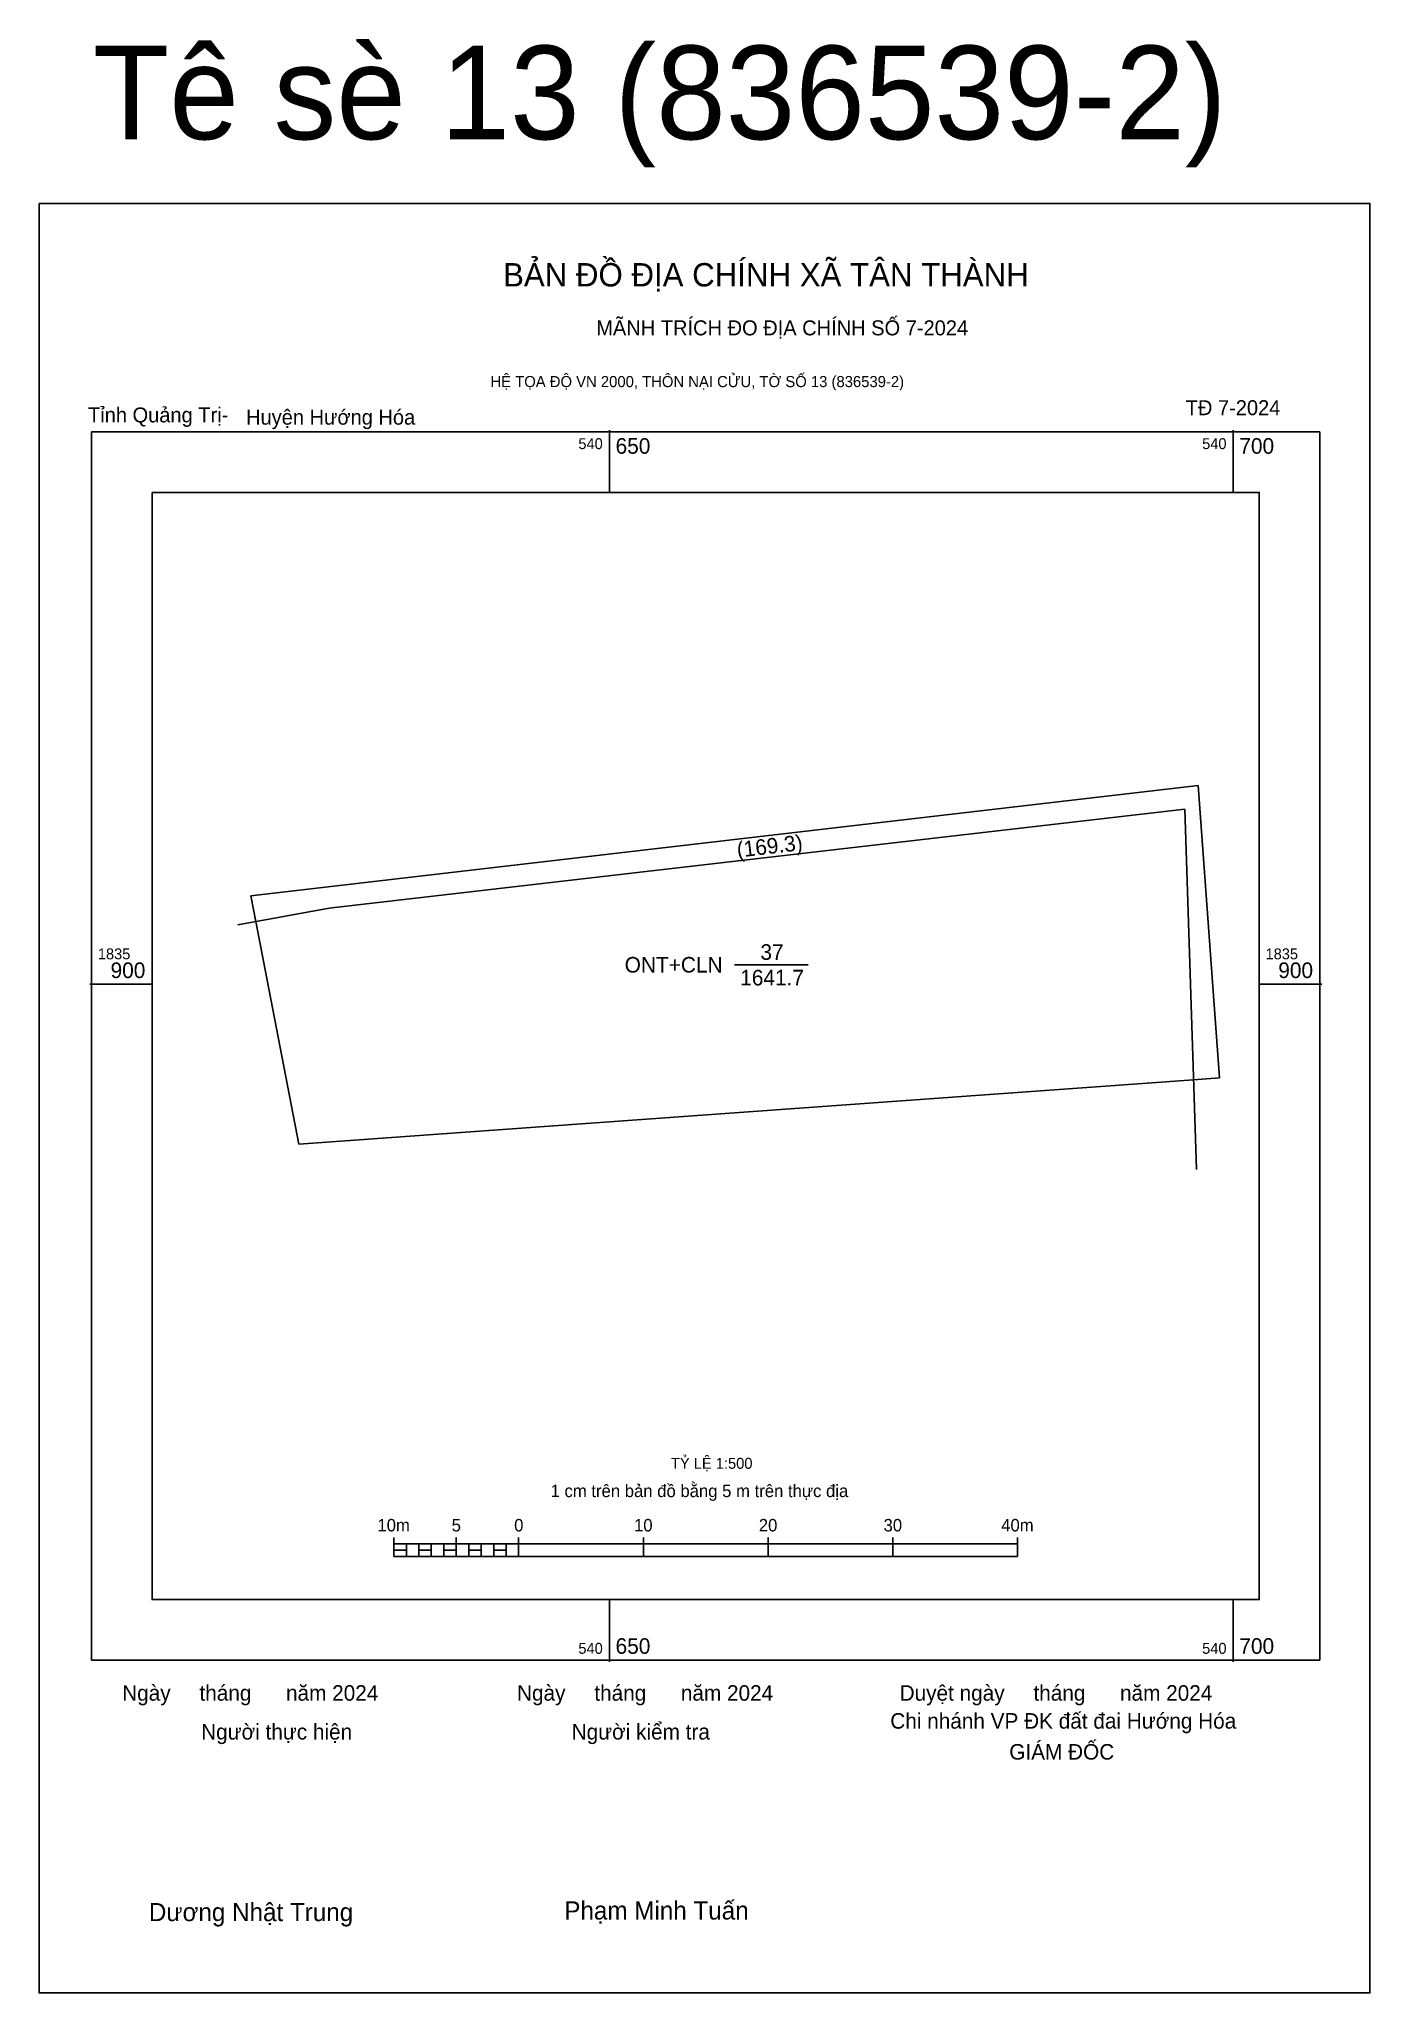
# Model space of a CAD drawing. Extents: x 540604 to 540711, y 1835819 to 1835976.
import ezdxf

# ---------------------------------------------------------------- set-up
doc = ezdxf.new("R2010")
doc.units = 0
for name, color, linetype in [('Level 10', 7, 'Continuous'), ('Level 13', 7, 'Continuous'), ('Level 15', 7, 'Continuous'), ('Level 27', 7, 'Continuous'), ('Level 49', 7, 'Continuous'), ('Level 50', 7, 'Continuous'), ('Level 6', 7, 'Continuous'), ('Level 62', 7, 'Continuous'), ('Level 63', 7, 'Continuous'), ('Level 9', 7, 'Continuous')]:
    doc.layers.add(name, color=color, linetype=linetype)

msp = doc.modelspace()

# ---------------------------------------------------------------- linework, layer by layer
at = {"layer": 'Level 10'}
for p, q in [((540621.26, 1835907.08), (540697.19, 1835915.93)), ((540697.19, 1835915.93), (540698.92, 1835892.49)), ((540621.66, 1835905.02), (540621.26, 1835907.08)), ((540625.12, 1835887.19), (540621.66, 1835905.02)), ((540696.83, 1835892.34), (540625.12, 1835887.19)), ((540698.92, 1835892.49), (540696.83, 1835892.34))]:
    msp.add_line(p, q, dxfattribs=at)
at = {"layer": 'Level 13'}
msp.add_line((540660.03, 1835901.56), (540665.95, 1835901.56), dxfattribs=at)
at = {"layer": 'Level 15'}
msp.add_lwpolyline([(540604.29, 1835962.6), (540710.97, 1835962.6), (540710.97, 1835819.15), (540604.29, 1835819.15)], close=True, dxfattribs=at)
at = {"layer": 'Level 27'}
for p, q in [((540698.92, 1835892.49), (540698.92, 1835892.49)), ((540624.62, 1835887.41), (540624.62, 1835887.41)), ((540625.12, 1835887.19), (540625.12, 1835887.19))]:
    msp.add_line(p, q, dxfattribs=at)
at = {"layer": 'Level 50'}
for p, q in [((540627.55, 1835906.09), (540696.12, 1835914.03)), ((540697.07, 1835885.14), (540696.12, 1835914.03)), ((540620.22, 1835904.76), (540627.55, 1835906.09))]:
    msp.add_line(p, q, dxfattribs=at)
at = {"layer": 'Level 62'}
msp.add_lwpolyline([(540613.35, 1835939.43), (540702.1, 1835939.43), (540702.1, 1835850.68), (540613.35, 1835850.68)], close=True, dxfattribs=at)
at = {"layer": 'Level 63'}
for p, q in [((540650, 1835944.43), (540650, 1835939.43)), ((540700, 1835944.43), (540700, 1835939.43)), ((540608.35, 1835900), (540613.35, 1835900)), ((540702.1, 1835900), (540707.1, 1835900)), ((540632.73, 1835855.64), (540632.73, 1835854.14)), ((540637.73, 1835855.64), (540637.73, 1835854.14)), ((540642.73, 1835855.64), (540642.73, 1835854.14)), ((540652.73, 1835855.64), (540652.73, 1835854.14)), ((540662.73, 1835855.64), (540662.73, 1835854.14)), ((540672.73, 1835855.64), (540672.73, 1835854.14)), ((540682.73, 1835855.64), (540682.73, 1835854.14)), ((540632.73, 1835855.14), (540682.73, 1835855.14)), ((540632.73, 1835854.14), (540682.73, 1835854.14)), ((540633.73, 1835855.14), (540633.73, 1835854.14)), ((540634.73, 1835855.14), (540634.73, 1835854.14)), ((540635.73, 1835855.14), (540635.73, 1835854.14)), ((540636.73, 1835855.14), (540636.73, 1835854.14)), ((540637.73, 1835855.14), (540637.73, 1835854.14)), ((540638.73, 1835855.14), (540638.73, 1835854.14)), ((540639.73, 1835855.14), (540639.73, 1835854.14)), ((540640.73, 1835855.14), (540640.73, 1835854.14)), ((540641.73, 1835855.14), (540641.73, 1835854.14)), ((540642.73, 1835855.14), (540642.73, 1835854.14)), ((540650, 1835850.68), (540650, 1835845.68)), ((540700, 1835850.68), (540700, 1835845.68))]:
    msp.add_line(p, q, dxfattribs=at)
for points in [[(540608.5, 1835944.28), (540706.95, 1835944.28), (540706.95, 1835845.83), (540608.5, 1835845.83)], [(540632.73, 1835854.64), (540633.73, 1835854.64), (540633.73, 1835854.14), (540632.73, 1835854.14)], [(540632.73, 1835854.64), (540633.73, 1835854.64), (540633.73, 1835854.14), (540632.73, 1835854.14)], [(540634.73, 1835854.64), (540635.73, 1835854.64), (540635.73, 1835854.14), (540634.73, 1835854.14)], [(540636.73, 1835854.64), (540637.73, 1835854.64), (540637.73, 1835854.14), (540636.73, 1835854.14)], [(540638.73, 1835854.64), (540639.73, 1835854.64), (540639.73, 1835854.14), (540638.73, 1835854.14)], [(540640.73, 1835854.64), (540641.73, 1835854.64), (540641.73, 1835854.14), (540640.73, 1835854.14)]]:
    msp.add_lwpolyline(points, close=True, dxfattribs=at)

# ---------------------------------------------------------------- texts
at = {"layer": 'Level 13'}
for s, p in [('37', (540662.11, 1835901.96)), ('ONT+CLN', (540651.23, 1835900.94)), ('1641.7', (540660.49, 1835899.91))]:
    msp.add_text(s, height=1.25, dxfattribs=at).set_placement(p)
at = {"layer": 'Level 49'}
msp.add_text('(169.3)', height=1.25, rotation=6.6491, dxfattribs=at).set_placement((540660.29, 1835910.15))
at = {"layer": 'Level 6'}
msp.add_text('TỶ LỆ 1:500', height=0.879, dxfattribs=at).set_placement((540654.94, 1835861.16))
at = {"layer": 'Level 63'}
for s, height, p in [('Tê sè 13 (836539-2)', 7.5, (540608.6, 1835967.74)), ('BẢN ĐỒ ĐỊA CHÍNH XÃ TÂN THÀNH', 1.8718, (540641.48, 1835955.94)), ('MÃNH TRÍCH ĐO ĐỊA CHÍNH SỐ 7-2024', 1.2011, (540648.95, 1835952.02)), ('HỆ TỌA ĐỘ VN 2000, THÔN NẠI CỬU, TỜ SỐ 13 (836539-2)', 0.8891, (540640.47, 1835947.87)), ('540', 0.875, (540647.52, 1835942.9)), ('650', 1.25, (540650.5, 1835942.53)), ('540', 0.875, (540697.52, 1835942.9)), ('700', 1.25, (540700.5, 1835942.53)), ('1835', 0.875, (540609, 1835902)), ('1835', 0.875, (540702.6, 1835902)), ('900', 1.25, (540610.02, 1835900.5)), ('900', 1.25, (540703.62, 1835900.5)), ('1 cm trên bản đồ bằng 5 m trên thực địa', 1, (540645.29, 1835858.89)), ('10m', 1, (540631.41, 1835856.14)), ('5', 1, (540637.36, 1835856.14)), ('0', 1, (540642.37, 1835856.14)), ('10', 1, (540651.98, 1835856.14)), ('20', 1, (540661.98, 1835856.14)), ('30', 1, (540671.98, 1835856.14)), ('40m', 1, (540681.41, 1835856.14)), ('650', 1.25, (540650.5, 1835846.33)), ('700', 1.25, (540700.5, 1835846.33)), ('540', 0.875, (540647.52, 1835846.33)), ('540', 0.875, (540697.52, 1835846.33)), ('Ngày     tháng      năm 2024', 1.2442, (540610.95, 1835842.57)), ('Ngày     tháng      năm 2024', 1.2442, (540642.6, 1835842.57)), ('Duyệt ngày     tháng      năm 2024', 1.2442, (540673.27, 1835842.57)), ('Chi nhánh VP ĐK đất đai Hướng Hóa', 1.2442, (540672.52, 1835840.33)), ('Người thực hiện', 1.2442, (540617.28, 1835839.46)), ('Người kiểm tra', 1.2442, (540646.98, 1835839.46)), ('GIÁM ĐỐC', 1.244, (540682.06, 1835837.85)), ('Dương Nhật Trung', 1.4512, (540613.09, 1835824.9)), ('Phạm Minh Tuấn', 1.4512, (540646.39, 1835825.03))]:
    msp.add_text(s, height=height, dxfattribs=at).set_placement(p)
at = {"layer": 'Level 9'}
for s, height, p in [('Tỉnh Quảng Trị-', 1.2011, (540608.21, 1835945.04)), ('TĐ 7-2024', 1.201, (540696.2, 1835945.62)), ('Huyện Hướng Hóa', 1.2011, (540620.88, 1835944.86))]:
    msp.add_text(s, height=height, dxfattribs=at).set_placement(p)

doc.saveas('drawing.dxf')
